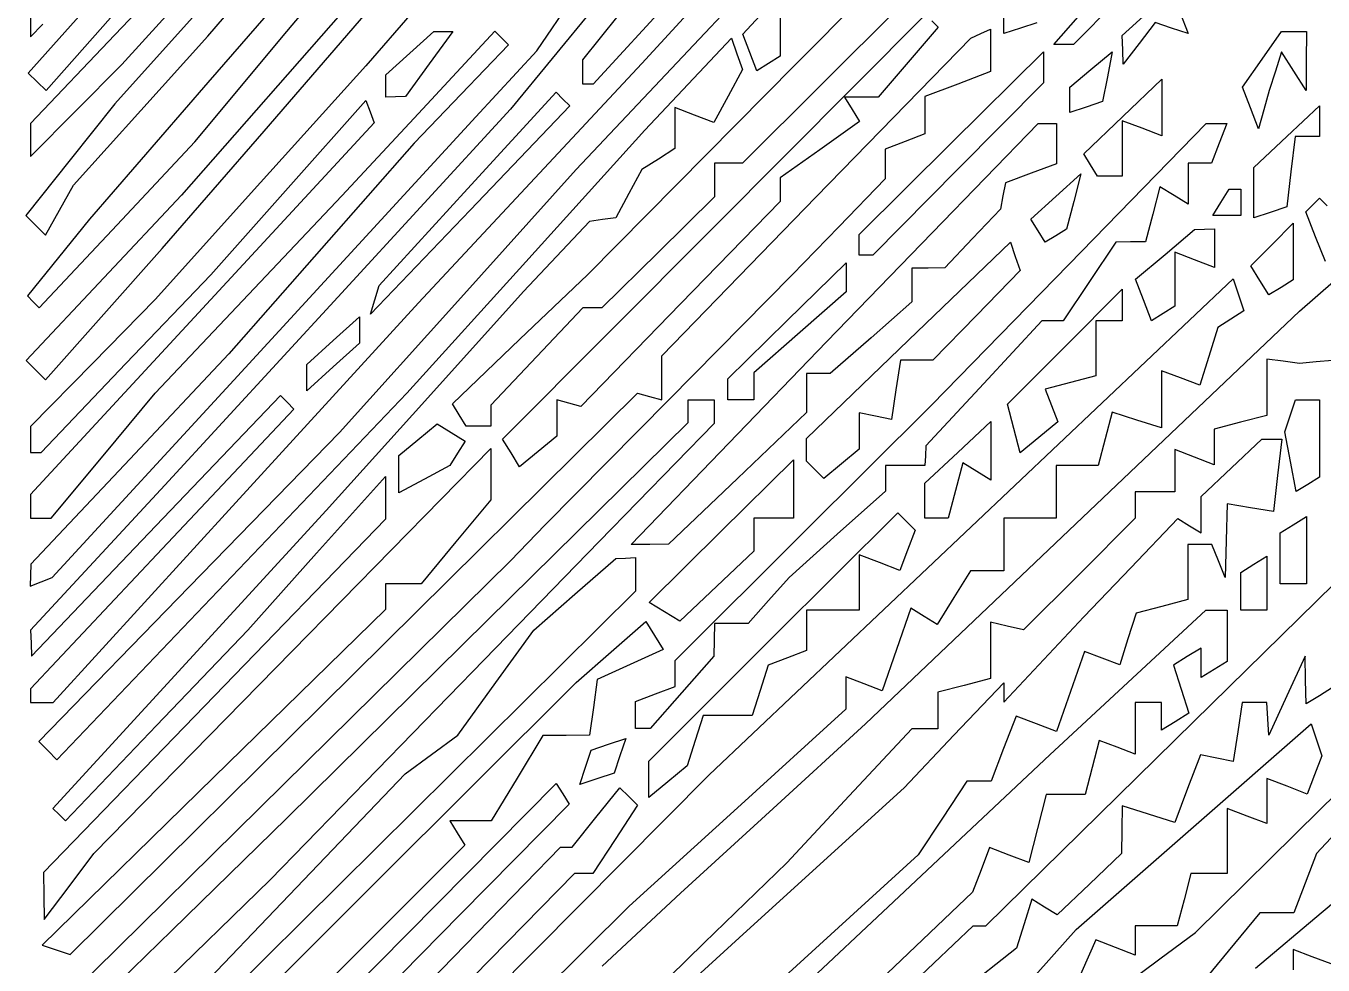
# Model space of a CAD drawing. Extents: x 137 to 489, y 18 to 824.
# Drawn here: x 316.3 to 395.2, y 524.2 to 581.3 of the extents above; entities that cross this region are included whole.
import ezdxf

# ---------------------------------------------------------------- set-up
doc = ezdxf.new("R2010")
doc.units = 0
doc.layers.add('Vrstva_1', color=7, linetype='CONTINUOUS')

msp = doc.modelspace()

# ---------------------------------------------------------------- linework, layer by layer
at = {"layer": 'Vrstva_1', "color": 7}
for p, q in [((363.090813, 579.009512), (375.757115, 591.806633)), ((359.872753, 580.843613), (368.655846, 590.328848)), ((353.744816, 579.055575), (362.848422, 589.033074)), ((327.344882, 580.73394), (333.659197, 588.072725)), ((332.1468, 581.000227), (337.746784, 587.693081)), ((363.344825, 587.055087), (356.544822, 579.832892)), ((330.910498, 586.889827), (321.676072, 576.611515)), ((326.834702, 586.211525), (321.691011, 580.816967)), ((322.117455, 579.011525), (328.731165, 586.289988)), ((334.546781, 586.202), (327.346781, 577.8987)), ((359.067061, 586.843027), (350.777027, 577.814284)), ((320.326554, 580.61154), (323.145921, 583.811515)), ((320.680148, 583.255981), (316.412957, 578.479235)), ((347.344328, 579.836293), (349.694646, 583.283959)), ((378.791348, 580.21401), (381.354265, 583.133014)), ((336.146797, 582.898334), (325.746794, 571.061648)), ((350.809994, 582.4455), (345.744312, 576.279238)), ((362.157307, 582.684063), (362.157307, 581.096208)), ((369.515395, 582.612432), (364.685499, 577.812413)), ((382.562306, 582.814003), (379.995477, 580.21401)), ((316.547461, 581.857424), (316.547461, 580.691534)), ((316.547461, 580.691534), (317.305843, 581.451531)), ((330.757342, 574.953049), (336.946791, 582.094457)), ((339.77092, 582.171248), (336.946791, 578.930879)), ((350.15709, 579.291559), (352.305893, 581.952923)), ((358.127263, 569.129893), (370.996469, 582.03972)), ((371.381017, 581.655172), (371.765594, 581.270596)), ((375.757115, 580.880548), (375.757115, 582.049273)), ((377.756872, 581.539235), (376.757093, 581.209877)), ((382.956973, 580.766114), (384.458117, 582.124646)), ((384.956957, 581.554514), (383.982406, 580.284309)), ((385.957502, 581.217474), (384.956957, 581.554514)), ((386.458668, 582.181792), (386.958047, 580.880407)), ((321.691011, 580.816967), (316.547348, 575.422438)), ((323.256416, 576.201002), (327.344882, 580.73394)), ((326.546787, 574.307374), (332.1468, 581.000227)), ((339.620088, 579.689969), (341.083077, 581.013947)), ((340.145376, 576.019556), (344.797654, 581.027496)), ((342.231789, 581.013947), (340.794454, 579.039077)), ((341.083077, 581.013947), (341.657433, 581.013947)), ((341.657433, 581.013947), (342.231789, 581.013947)), ((344.797654, 581.027496), (345.209272, 580.615906)), ((360.298743, 579.733452), (359.872753, 580.843613)), ((362.157307, 581.096208), (362.157307, 579.508353)), ((371.765594, 581.270596), (369.936, 579.14138)), ((373.745112, 580.611115), (374.345121, 580.877855)), ((374.345121, 580.877855), (374.945102, 581.144596)), ((374.945102, 581.144596), (374.945102, 579.85812)), ((376.757093, 581.209877), (375.757115, 580.880548)), ((382.982485, 579.890095), (382.956973, 580.766114)), ((386.958047, 580.880407), (385.957502, 581.217474)), ((391.462809, 579.322542), (392.647833, 581.014372)), ((392.647833, 581.014372), (393.402472, 581.014372)), ((393.402472, 581.014372), (394.157112, 581.014372)), ((394.157112, 581.014372), (394.145773, 579.214372)), ((317.507159, 577.411537), (320.326554, 580.61154)), ((345.620863, 580.204315), (342.755008, 577.207953)), ((345.209272, 580.615906), (345.620863, 580.204315)), ((356.550718, 577.810712), (359.192466, 580.610718)), ((359.192466, 580.610718), (359.52052, 579.655074)), ((364.345115, 570.945739), (373.745112, 580.611115)), ((374.945102, 579.85812), (374.945102, 578.571673)), ((379.393427, 580.21401), (378.791348, 580.21401)), ((379.995477, 580.21401), (379.393427, 580.21401)), ((383.007997, 579.014104), (382.982485, 579.890095)), ((383.982548, 580.284309), (383.007997, 579.014104)), ((383.982406, 580.284309), (383.982548, 580.284309)), ((338.157099, 578.365963), (339.620088, 579.689969)), ((343.648233, 575.824022), (347.344328, 579.836293)), ((346.944841, 571.782725), (353.744816, 579.055575)), ((356.544822, 579.832892), (349.744819, 572.610725)), ((350.15709, 578.552936), (350.15709, 579.291559)), ((359.52052, 579.655074), (359.848602, 578.69943)), ((360.724762, 578.623292), (360.298743, 579.733452)), ((361.440935, 579.065893), (360.724762, 578.623292)), ((362.157307, 579.508353), (361.440935, 579.065893)), ((369.936, 579.14138), (368.106406, 577.012164)), ((372.557112, 574.214397), (378.157096, 579.771493)), ((378.157096, 579.771493), (378.157096, 578.833566)), ((381.04937, 578.690898), (382.341657, 579.763386)), ((382.341657, 579.763386), (382.049376, 578.255156)), ((390.277814, 577.630684), (391.462809, 579.322542)), ((392.644998, 579.769537), (392.265354, 578.59194)), ((393.389717, 578.59194), (392.644998, 579.769537)), ((394.145773, 579.214372), (394.134435, 577.414372)), ((316.412957, 578.479235), (316.960044, 577.945386)), ((319.33525, 576.211518), (322.117455, 579.011525)), ((336.946791, 578.930879), (330.546784, 571.819603)), ((338.157099, 577.689956), (338.157099, 578.365963)), ((340.794454, 579.039077), (339.35709, 577.064237)), ((350.15709, 577.814312), (350.15709, 578.552936)), ((350.424539, 566.212419), (363.090813, 579.009512)), ((359.848602, 578.69943), (358.984517, 577.084873)), ((374.945102, 578.571673), (372.945118, 577.811251)), ((378.157096, 578.833566), (378.157096, 577.895638)), ((379.757112, 577.61841), (381.04937, 578.690898)), ((392.265354, 578.59194), (391.88571, 577.414372)), ((394.134435, 577.414372), (393.389717, 578.59194)), ((316.960044, 577.945386), (317.507159, 577.411537)), ((327.346781, 577.8987), (320.146781, 569.59537)), ((338.157099, 577.01395), (338.157099, 577.689956)), ((350.467058, 577.814312), (350.15709, 577.814312)), ((350.777027, 577.814284), (350.467058, 577.814312)), ((353.908998, 575.010734), (356.550718, 577.810712)), ((364.685499, 577.812413), (359.855603, 573.012422)), ((372.945118, 577.811251), (370.945106, 577.050857)), ((378.157096, 577.895638), (372.967824, 572.65503)), ((379.757112, 576.849711), (379.757112, 577.61841)), ((382.049376, 578.255156), (381.757096, 576.746898)), ((382.985546, 575.841597), (385.357096, 578.113679)), ((385.357096, 578.113679), (385.357096, 576.389137)), ((390.764268, 576.362974), (390.277814, 577.630684)), ((332.23422, 571.507792), (336.946791, 576.804016)), ((336.946791, 576.804016), (337.206444, 576.129002)), ((338.757109, 577.039462), (338.157099, 577.01395)), ((339.35709, 577.064237), (338.757109, 577.038725)), ((338.757109, 577.038725), (338.757109, 577.039462)), ((342.755008, 577.207953), (339.889153, 574.211591)), ((343.140605, 571.441207), (348.523824, 577.31275)), ((348.523824, 577.31275), (348.940148, 576.896426)), ((348.940148, 576.896426), (349.356444, 576.480101)), ((358.984517, 577.084873), (358.120432, 575.470315)), ((367.084687, 577.012164), (366.062939, 577.012164)), ((366.062939, 577.012164), (366.519543, 576.273342)), ((368.106406, 577.012164), (367.084687, 577.012164)), ((370.945106, 577.050857), (370.945106, 575.916659)), ((379.757112, 576.080983), (379.757112, 576.849711)), ((381.757096, 576.746898), (380.75709, 576.41394)), ((391.88571, 577.414372), (391.569137, 576.254832)), ((316.553017, 573.41154), (319.33525, 576.211518)), ((321.676072, 576.611515), (318.976838, 573.21184)), ((319.167978, 571.668092), (323.256416, 576.201002)), ((345.744312, 576.279238), (335.2392, 564.845496)), ((335.493099, 571.011588), (340.145376, 576.019556)), ((337.206444, 576.129002), (337.466098, 575.453988)), ((349.356444, 576.480101), (343.29668, 570.146312)), ((356.93263, 575.926098), (355.744828, 576.381909)), ((355.744828, 576.381909), (355.744828, 575.136054)), ((358.120432, 575.470315), (356.93263, 575.926098)), ((366.519543, 576.273342), (366.976176, 575.53452)), ((370.945106, 575.916659), (370.945106, 574.782432)), ((380.75709, 576.41394), (379.757112, 576.080983)), ((385.357096, 576.389137), (385.357096, 574.664567)), ((391.250721, 575.095263), (390.764268, 576.362974)), ((391.567294, 576.254832), (391.250721, 575.095263)), ((391.569137, 576.254832), (391.567294, 576.254832)), ((392.957093, 574.614394), (394.957106, 576.493311)), ((394.957106, 576.493311), (394.957106, 575.553852)), ((316.547348, 575.422438), (316.550183, 574.416989)), ((337.466098, 575.453988), (327.00651, 564.154948)), ((339.952139, 571.811752), (343.648233, 575.824022)), ((355.744828, 575.136054), (355.744828, 573.890227)), ((366.976176, 575.53452), (364.566756, 573.818851)), ((371.395191, 568.773181), (377.833039, 575.412177)), ((377.833039, 575.412177), (378.395206, 575.412177)), ((378.395206, 575.412177), (378.957345, 575.412177)), ((378.957345, 575.412177), (378.957345, 574.186391)), ((379.703735, 566.846416), (388.050151, 575.41229)), ((380.613997, 573.569515), (382.985546, 575.841597)), ((384.157106, 575.125055), (382.957115, 575.585544)), ((382.957115, 575.585544), (382.957115, 573.89995)), ((385.357096, 574.664567), (384.157106, 575.125055)), ((388.050151, 575.41229), (388.678649, 575.41229)), ((388.678649, 575.41229), (389.307146, 575.41229)), ((389.307146, 575.41229), (388.846658, 574.212271)), ((394.957106, 575.553852), (394.957106, 574.614394)), ((316.550183, 574.416989), (316.553017, 573.41154)), ((324.567865, 567.811585), (330.757342, 574.953049)), ((346.671383, 567.010712), (353.908998, 575.010734)), ((369.745115, 574.321944), (368.545124, 573.861484)), ((370.945106, 574.782432), (369.745115, 574.321944)), ((390.957109, 572.735506), (392.957093, 574.614394)), ((393.463361, 574.614394), (393.210227, 572.476107)), ((394.210233, 574.614394), (393.463361, 574.614394)), ((394.957106, 574.614394), (394.210233, 574.614394)), ((321.816784, 569.25612), (326.546787, 574.307374)), ((339.889153, 574.211591), (334.255323, 567.811585)), ((355.744828, 573.890227), (354.744822, 573.250476)), ((364.566756, 573.818851), (362.157364, 572.10321)), ((366.957099, 568.657329), (372.557112, 574.214397)), ((368.545124, 573.861484), (368.545124, 572.953887)), ((378.957345, 574.186391), (378.957345, 572.960605)), ((381.032759, 572.891922), (380.613997, 573.569515)), ((382.957115, 573.89995), (382.957115, 572.214356)), ((388.846658, 574.212271), (388.38617, 573.012281)), ((318.976838, 573.21184), (316.277603, 569.812136)), ((354.744822, 573.250476), (353.744816, 572.610725)), ((359.006343, 573.012422), (358.157112, 573.012422)), ((358.157112, 573.012422), (358.157112, 571.978996)), ((359.855603, 573.012422), (359.006343, 573.012422)), ((368.545124, 572.953887), (368.545124, 572.046318)), ((378.957345, 572.960605), (377.405093, 572.386391)), ((381.451521, 572.214356), (381.032759, 572.891922)), ((387.671754, 573.012281), (386.957367, 573.012281)), ((386.957367, 573.012281), (386.957367, 571.765065)), ((388.38617, 573.012281), (387.671754, 573.012281)), ((349.744819, 572.610725), (342.544819, 564.6164)), ((353.744816, 572.610725), (352.944822, 571.148955)), ((358.157112, 571.978996), (358.157112, 570.945569)), ((362.157364, 572.10321), (362.157364, 571.391033)), ((368.545124, 572.046318), (365.714249, 569.128788)), ((372.967824, 572.65503), (367.778551, 567.414394)), ((377.405093, 572.386391), (375.852813, 571.812177)), ((378.920324, 570.981144), (380.445817, 572.361701)), ((380.445817, 572.361701), (380.004888, 570.675597)), ((382.204318, 572.214356), (381.451521, 572.214356)), ((382.957115, 572.214356), (382.204318, 572.214356)), ((390.957109, 571.208284), (390.957109, 572.735506)), ((393.210227, 572.476107), (392.957093, 570.337792)), ((318.31645, 570.146482), (319.167978, 571.668092)), ((330.546784, 571.819603), (324.146778, 564.708328)), ((327.52165, 566.211597), (332.23422, 571.507792)), ((328.913858, 559.811741), (339.952139, 571.811752)), ((337.757386, 565.569663), (343.140605, 571.441207)), ((340.144838, 564.509903), (346.944841, 571.782725)), ((362.157364, 571.391033), (362.157364, 570.678829)), ((375.852813, 571.812177), (375.696624, 571.012155)), ((385.249663, 571.573273), (384.810208, 569.892781)), ((386.103515, 571.045547), (385.249663, 571.573273)), ((386.957367, 571.765065), (386.957367, 570.517849)), ((388.957096, 570.614397), (389.451515, 571.414419)), ((389.451515, 571.414419), (389.804315, 571.414419)), ((389.804315, 571.414419), (390.157087, 571.414419)), ((390.157087, 571.414419), (390.157087, 570.614397)), ((390.957109, 569.681062), (390.957109, 571.208284)), ((325.746794, 571.061648), (321.016791, 566.033298)), ((329.811647, 565.011607), (335.493099, 571.011588)), ((352.944822, 571.148955), (352.144828, 569.687156)), ((358.157112, 570.945569), (354.726822, 567.579002)), ((354.945118, 561.280334), (364.345115, 570.945739)), ((362.157364, 570.678829), (356.096098, 564.4455)), ((375.696624, 571.012155), (375.540435, 570.212161)), ((377.394832, 569.600586), (378.920324, 570.981144)), ((380.004888, 570.675597), (379.563959, 568.989493)), ((386.957367, 570.517849), (386.103515, 571.045547)), ((388.462677, 569.814403), (388.957096, 570.614397)), ((390.157087, 570.614397), (390.157087, 569.814403)), ((394.119439, 570.043414), (394.538258, 570.462233)), ((394.538258, 570.462233), (394.957106, 570.881081)), ((394.957106, 570.881081), (395.427827, 570.410359)), ((316.277603, 569.812136), (316.871263, 569.218504)), ((317.464894, 568.624844), (318.31645, 570.146482)), ((320.146781, 569.59537), (318.255732, 567.261181)), ((343.29668, 570.146312), (337.236945, 563.812495)), ((352.144828, 569.687156), (351.344835, 569.57207)), ((375.540435, 570.212161), (373.848945, 568.425994)), ((377.831254, 568.894448), (377.394832, 569.600586)), ((384.810208, 569.892781), (384.370753, 568.21229)), ((389.309896, 569.814403), (388.462677, 569.814403)), ((390.157087, 569.814403), (389.309896, 569.814403)), ((391.957087, 570.009427), (390.957109, 569.681062)), ((392.957093, 570.337792), (391.957087, 570.009427)), ((394.71463, 568.52892), (394.119439, 570.043414)), ((316.871263, 569.218504), (317.464894, 568.624844)), ((317.086781, 564.204866), (321.816784, 569.25612)), ((345.258057, 556.220069), (358.127263, 569.129893)), ((350.544841, 569.456983), (348.544828, 567.330205)), ((351.344835, 569.57207), (350.544841, 569.456983)), ((365.714249, 569.128788), (362.883402, 566.211257)), ((378.267647, 568.188337), (377.831254, 568.894448)), ((379.563959, 568.989493), (378.915817, 568.588901)), ((385.555493, 567.456148), (387.357364, 568.959248)), ((387.357364, 568.959248), (387.957345, 568.984759)), ((387.957345, 568.984759), (388.557354, 569.010271)), ((388.557354, 569.010271), (388.557354, 567.835367)), ((392.062706, 568.06058), (393.357345, 569.355248)), ((393.357345, 569.355248), (393.357345, 567.631046)), ((364.95737, 562.134214), (371.395191, 568.773181)), ((366.957099, 568.035862), (366.957099, 568.657329)), ((366.957099, 567.414394), (366.957099, 568.035862)), ((369.957345, 562.229147), (376.157367, 568.194262)), ((373.848945, 568.425994), (372.157483, 566.639799)), ((376.157367, 568.194262), (376.447124, 567.333975)), ((378.915817, 568.588901), (378.267647, 568.188337)), ((382.557345, 568.207471), (380.957357, 565.812082)), ((383.464063, 568.209881), (382.557345, 568.207471)), ((384.370753, 568.21229), (383.464063, 568.209881)), ((390.768038, 566.76594), (392.062706, 568.06058)), ((395.30982, 567.014397), (394.71463, 568.52892)), ((318.255732, 567.261181), (316.364655, 564.926992)), ((321.012567, 563.82304), (324.567865, 567.811585)), ((334.255323, 567.811585), (328.621493, 561.411607)), ((348.544828, 567.330205), (346.544816, 565.203399)), ((354.726822, 567.579002), (351.296532, 564.212435)), ((367.367839, 567.414394), (366.957099, 567.414394)), ((367.778551, 567.414394), (367.367839, 567.414394)), ((376.447124, 567.333975), (376.736882, 566.47366)), ((383.75365, 565.953021), (385.555493, 567.456148)), ((387.357364, 567.120952), (386.157345, 567.58144)), ((386.157345, 567.58144), (386.157345, 565.943071)), ((388.557354, 567.835367), (388.557354, 566.660492)), ((393.357345, 567.631046), (393.357345, 565.906816)), ((339.433767, 559.010727), (346.671383, 567.010712)), ((362.557361, 563.412413), (366.157361, 566.945572)), ((366.157361, 566.945572), (366.157361, 566.061871)), ((371.157477, 566.625626), (370.157471, 566.611452)), ((370.157471, 566.611452), (370.157471, 565.589591)), ((372.157483, 566.639799), (371.157477, 566.625626)), ((371.357348, 558.280545), (379.703735, 566.846416)), ((376.736882, 566.47366), (374.090202, 563.742961)), ((388.557354, 566.660492), (387.357364, 567.120952)), ((391.317959, 565.876117), (390.768038, 566.76594)), ((393.745181, 564.000432), (397.050491, 566.913427)), ((321.016791, 566.033298), (316.286787, 561.004948)), ((322.359137, 560.811597), (327.52165, 566.211597)), ((346.318243, 562.291679), (350.424539, 566.212419)), ((362.883402, 566.211257), (355.370258, 558.611269)), ((366.157361, 566.061871), (366.157361, 565.17817)), ((373.759313, 550.890567), (389.692432, 565.969689)), ((380.957357, 565.812082), (379.35737, 563.416693)), ((384.239339, 564.687352), (383.75365, 565.953021)), ((386.157345, 565.943071), (386.157345, 564.304703)), ((389.692432, 565.969689), (390.016318, 564.998)), ((391.867909, 564.986293), (391.317959, 565.876117)), ((393.357345, 565.906816), (392.612627, 565.446555)), ((316.364655, 564.926992), (316.725732, 564.565915)), ((324.130195, 559.011606), (329.811647, 565.011607)), ((337.497165, 564.691093), (337.757386, 565.569663)), ((346.544816, 565.203399), (340.544835, 558.537454)), ((366.157361, 565.17817), (363.357354, 562.719739)), ((370.157471, 565.589591), (370.157471, 564.567758)), ((379.468148, 561.834337), (382.95737, 565.330873)), ((382.95737, 565.330873), (382.95737, 564.3716)), ((390.016318, 564.998), (390.340205, 564.02634)), ((392.612627, 565.446555), (391.867909, 564.986293)), ((327.00651, 564.154948), (316.546894, 552.855969)), ((316.725732, 564.565915), (317.086781, 564.204866)), ((324.146778, 564.708328), (320.346794, 560.849411)), ((335.2392, 564.845496), (324.73406, 553.411757)), ((329.037335, 552.360274), (340.144838, 564.509903)), ((342.544819, 564.6164), (335.344819, 556.622079)), ((337.236945, 563.812495), (337.497165, 564.691093)), ((350.153603, 564.212435), (347.355354, 561.245752)), ((356.096098, 564.4455), (350.034832, 558.212173)), ((350.725068, 564.212435), (350.153603, 564.212435)), ((351.296532, 564.212435), (350.725068, 564.212435)), ((370.157471, 564.567758), (367.6752, 562.389616)), ((382.95737, 564.3716), (382.95737, 563.4123)), ((384.724998, 563.421682), (384.239339, 564.687352)), ((386.157345, 564.304703), (385.441172, 563.862073)), ((317.457241, 559.834503), (321.012567, 563.82304)), ((334.957351, 562.212422), (336.557367, 563.660416)), ((336.557367, 563.660416), (336.557367, 562.860394)), ((358.957361, 559.879291), (362.557361, 563.412413)), ((374.090202, 563.742961), (371.443493, 561.012262)), ((378.065055, 563.411874), (374.53388, 559.611899)), ((378.711213, 563.414284), (378.065055, 563.411874)), ((379.35737, 563.416693), (378.711213, 563.414284)), ((380.5452, 551.452932), (393.745181, 564.000432)), ((382.157348, 563.4123), (381.357354, 563.4123)), ((381.357354, 563.4123), (381.357354, 561.737421)), ((382.95737, 563.4123), (382.157348, 563.4123)), ((385.441172, 563.864312), (384.724998, 563.421682)), ((385.441172, 563.862073), (385.441172, 563.864312)), ((389.550529, 563.518854), (388.760854, 563.011396)), ((390.340205, 564.02634), (389.550529, 563.518854)), ((336.557367, 562.860394), (336.557367, 562.0604)), ((363.357354, 562.719739), (360.557348, 560.261316)), ((388.760854, 563.011396), (388.212066, 561.252214)), ((333.357364, 560.764429), (334.957351, 562.212422)), ((336.557367, 562.0604), (334.957351, 560.612435)), ((342.211946, 558.370913), (346.318243, 562.291679)), ((359.022161, 555.9732), (364.95737, 562.134214)), ((363.757351, 556.264035), (369.957345, 562.229147)), ((367.6752, 562.389616), (365.192929, 560.211454)), ((375.978926, 558.337833), (379.468148, 561.834337)), ((381.357354, 561.737421), (381.357354, 560.062522)), ((316.286787, 561.004948), (316.872, 560.419716)), ((328.621493, 561.411607), (322.597077, 555.011603)), ((347.355354, 561.245752), (344.557106, 558.279071)), ((354.945118, 559.945735), (354.945118, 561.280334)), ((369.468624, 561.012262), (369.193946, 559.21227)), ((370.456072, 561.012262), (369.468624, 561.012262)), ((371.443493, 561.012262), (370.456072, 561.012262)), ((388.212066, 561.252214), (387.663279, 559.493042)), ((392.745203, 560.951855), (391.745197, 561.081682)), ((391.745197, 561.081682), (391.745197, 559.371747)), ((393.745181, 560.822029), (392.745203, 560.951855)), ((394.747569, 560.916706), (393.745181, 560.822029)), ((395.749956, 561.011383), (394.747569, 560.916706)), ((320.346794, 560.849411), (316.546781, 556.990498)), ((316.872, 560.419716), (317.457241, 559.834503)), ((317.196595, 555.4116), (322.359137, 560.811597)), ((333.357364, 559.964443), (333.357364, 560.764429)), ((334.957351, 560.612435), (333.357364, 559.16445)), ((360.557348, 560.261316), (360.557348, 559.436859)), ((364.475197, 560.211454), (363.757465, 560.211454)), ((363.757465, 560.211454), (363.757465, 559.020563)), ((365.192929, 560.211454), (364.475197, 560.211454)), ((386.504249, 559.937798), (385.345191, 560.382582)), ((385.345191, 560.382582), (385.345191, 558.643073)), ((317.875578, 547.811773), (328.913858, 559.811741)), ((333.357364, 559.16445), (333.357364, 559.964443)), ((354.945118, 558.611127), (354.945118, 559.945735)), ((358.957361, 559.245861), (358.957361, 559.879291)), ((360.557348, 559.436859), (360.557348, 558.612431)), ((374.53388, 559.611899), (371.002677, 555.81188)), ((379.812728, 559.658585), (378.268072, 559.254648)), ((381.357354, 560.062522), (379.812728, 559.658585)), ((387.663279, 559.493042), (386.504249, 559.937798)), ((391.745197, 559.371747), (391.745197, 557.66177)), ((320.96914, 555.211587), (324.130195, 559.011606)), ((324.185698, 550.942157), (331.750346, 558.87251)), ((328.797893, 547.868835), (339.433767, 559.010727)), ((331.750346, 558.87251), (332.162646, 558.46021)), ((336.211994, 541.941789), (353.46291, 559.011095)), ((355.370258, 558.611269), (347.857115, 551.011294)), ((349.296094, 558.412016), (348.557357, 558.612142)), ((348.557357, 558.612142), (348.557357, 557.510083)), ((353.46291, 559.011095), (354.204, 558.811253)), ((354.204, 558.811253), (354.945118, 558.611127)), ((356.545106, 557.924939), (356.545106, 558.611269)), ((356.545106, 558.611269), (357.345099, 558.611269)), ((357.345099, 558.611269), (358.145121, 558.611269)), ((358.145121, 558.611269), (358.145121, 557.887351)), ((358.957361, 558.612431), (358.957361, 559.245861)), ((359.757354, 558.612431), (358.957361, 558.612431)), ((360.557348, 558.612431), (359.757354, 558.612431)), ((363.757465, 559.020563), (363.757465, 557.829638)), ((369.193946, 559.21227), (368.919269, 557.412265)), ((378.268072, 559.254648), (378.649134, 558.261666)), ((385.345191, 558.643073), (385.345191, 556.903559)), ((393.167424, 557.642466), (393.490687, 558.612289)), ((393.490687, 558.612289), (394.224009, 558.612289)), ((394.224009, 558.612289), (394.957361, 558.612289)), ((394.957361, 558.612289), (394.957361, 556.259499)), ((332.574945, 558.047906), (324.559701, 549.545698)), ((332.162646, 558.46021), (332.574945, 558.047906)), ((340.544835, 558.537454), (334.544825, 551.871496)), ((342.631729, 557.691676), (342.211946, 558.370913)), ((344.557106, 558.279071), (344.557106, 557.645754)), ((350.034832, 558.212173), (349.296094, 558.412016)), ((356.545106, 557.238614), (356.545106, 557.924939)), ((358.145121, 557.887351), (358.145121, 557.163468)), ((363.757465, 557.829638), (359.557483, 553.828819)), ((363.557367, 550.523877), (371.357348, 558.280545)), ((367.938255, 557.612107), (366.957241, 557.812233)), ((366.957241, 557.812233), (366.957241, 556.71018)), ((376.365855, 556.858205), (375.978926, 558.337833)), ((378.649134, 558.261666), (379.030167, 557.268661)), ((382.343528, 557.856255), (381.919266, 556.233817)), ((383.844359, 557.379921), (382.343528, 557.856255)), ((316.546781, 556.990498), (316.546781, 556.201049)), ((340.122331, 556.183191), (341.287257, 557.150032)), ((341.287257, 557.150032), (342.135354, 556.625877)), ((343.051512, 557.012438), (342.631729, 557.691676)), ((343.804564, 557.012438), (343.051512, 557.012438)), ((344.557106, 557.012438), (343.804564, 557.012438)), ((344.345102, 545.203871), (356.545106, 557.238614)), ((344.557106, 557.645754), (344.557106, 557.012438)), ((348.557357, 557.510083), (348.557357, 556.408057)), ((358.145121, 557.163468), (351.145106, 549.985039)), ((368.919269, 557.412265), (367.938255, 557.612107)), ((372.957364, 555.412252), (374.957348, 557.291169)), ((374.957348, 557.291169), (374.957348, 555.504491)), ((379.030167, 557.268661), (377.89149, 556.323619)), ((385.345191, 556.903559), (383.844359, 557.379921)), ((390.145181, 557.243348), (388.545194, 556.824954)), ((391.745197, 557.66177), (390.145181, 557.243348)), ((392.844161, 556.672677), (393.167424, 557.642466)), ((316.546781, 556.201049), (316.546781, 555.4116)), ((335.344819, 556.622079), (326.199373, 547.228573)), ((338.957348, 555.216378), (340.122331, 556.183191)), ((342.135354, 556.625877), (342.983452, 556.101723)), ((345.778923, 555.377272), (345.258057, 556.220069)), ((348.557357, 556.408057), (347.428573, 555.471269)), ((363.757351, 555.571474), (363.757351, 556.264035)), ((366.957241, 556.71018), (366.957241, 555.608126)), ((376.752784, 555.378605), (376.365855, 556.858205)), ((377.89149, 556.323619), (376.752784, 555.378605)), ((381.919266, 556.233817), (381.494976, 554.61138)), ((388.545194, 556.824954), (388.545194, 555.743367)), ((389.596762, 554.472283), (391.448324, 556.211735)), ((391.448324, 556.211735), (392.049893, 556.211735)), ((392.049893, 556.211735), (392.651461, 556.211735)), ((392.651461, 556.211735), (392.398328, 554.011767)), ((393.192227, 554.851814), (392.844161, 556.672677)), ((394.957361, 556.259499), (394.957361, 553.906743)), ((316.546781, 555.4116), (316.871688, 555.4116)), ((316.871688, 555.4116), (317.196595, 555.4116)), ((332.478057, 543.331446), (344.545115, 555.651808)), ((342.983452, 556.101723), (342.525855, 555.361313)), ((344.545115, 555.651808), (344.545115, 554.085666)), ((347.428573, 555.471269), (346.299817, 554.534476)), ((353.086951, 549.812211), (359.022161, 555.9732)), ((363.757351, 554.878913), (363.757351, 555.571474)), ((366.957241, 555.608126), (365.883761, 554.71714)), ((370.957351, 553.533392), (372.957364, 555.412252)), ((371.002677, 555.81188), (370.98, 555.211871)), ((374.957348, 555.504491), (374.957348, 553.717871)), ((387.345203, 555.122239), (386.145184, 555.582728)), ((386.145184, 555.582728), (386.145184, 554.297159)), ((388.545194, 555.743367), (388.545194, 554.66178)), ((322.597077, 555.011603), (316.572661, 548.611625)), ((317.808085, 551.411632), (320.96914, 555.211587)), ((338.957348, 554.086205), (338.957348, 555.216378)), ((342.068258, 554.620876), (340.512803, 553.788454)), ((342.525855, 555.361313), (342.068258, 554.620876)), ((346.299817, 554.534476), (345.778923, 555.377272)), ((358.569751, 550.624535), (362.957357, 554.957632)), ((362.957357, 554.957632), (362.957357, 553.184986)), ((364.283745, 554.35252), (363.757351, 554.878913)), ((365.883761, 554.71714), (364.810139, 553.826154)), ((369.757332, 554.612287), (368.557342, 554.612287)), ((368.557342, 554.612287), (368.557342, 553.83171)), ((370.957323, 554.612287), (369.757332, 554.612287)), ((370.98, 555.211871), (370.957323, 554.612287)), ((373.249672, 554.773238), (372.810217, 553.092775)), ((374.103496, 554.24554), (373.249672, 554.773238)), ((380.220094, 554.61138), (378.945184, 554.61138)), ((378.945184, 554.61138), (378.945184, 553.01142)), ((381.494976, 554.61138), (380.220094, 554.61138)), ((388.545194, 554.66178), (387.345203, 555.122239)), ((393.540321, 553.030951), (393.192227, 554.851814)), ((333.955559, 549.275499), (338.144825, 553.939965)), ((338.144825, 553.939965), (338.144825, 552.644532)), ((338.957348, 552.956003), (338.957348, 554.086205)), ((344.545115, 554.085666), (344.545115, 552.519496)), ((359.557483, 553.828819), (355.357474, 549.827943)), ((364.810139, 553.826154), (364.283745, 554.35252)), ((368.557342, 553.83171), (368.557342, 553.051106)), ((374.957348, 553.717871), (374.103496, 554.24554)), ((386.145184, 554.297159), (386.145184, 553.011591)), ((387.7452, 552.73286), (389.596762, 554.472283)), ((392.398328, 554.011767), (392.145194, 551.811742)), ((394.957361, 553.906743), (394.248841, 553.468847)), ((324.73406, 553.411757), (320.64412, 549.011764)), ((340.512803, 553.788454), (338.957348, 552.956003)), ((362.957357, 553.184986), (362.957357, 551.412312)), ((368.557342, 553.051106), (365.622463, 550.431723)), ((370.957351, 552.472838), (370.957351, 553.533392)), ((372.810217, 553.092775), (372.370762, 551.412283)), ((394.248841, 553.468847), (393.540321, 553.030951)), ((316.546894, 552.855969), (316.546894, 552.133786)), ((317.929861, 540.210614), (329.037335, 552.360274)), ((338.144825, 552.644532), (338.144825, 551.349099)), ((344.545115, 552.519496), (342.42908, 549.965254)), ((370.957351, 551.412283), (370.957351, 552.472838)), ((378.945184, 553.01142), (378.945184, 551.411405)), ((384.945194, 553.011591), (383.745203, 553.011591)), ((383.745203, 553.011591), (383.745203, 552.211597)), ((386.145184, 553.011591), (384.945194, 553.011591)), ((387.7452, 551.62508), (387.7452, 552.73286)), ((389.345187, 552.281726), (389.281975, 550.046665)), ((390.745191, 552.046734), (389.345187, 552.281726)), ((316.546894, 552.133786), (316.546894, 551.411632)), ((334.544825, 551.871496), (326.234013, 542.818743)), ((361.731855, 544.186913), (369.306369, 551.729934)), ((367.345191, 538.90543), (380.5452, 551.452932)), ((369.306369, 551.729934), (369.830693, 551.205609)), ((383.745203, 552.211597), (383.745203, 551.411575)), ((387.309855, 539.040189), (399.955124, 551.468494)), ((387.7452, 550.517329), (387.7452, 551.62508)), ((392.145194, 551.811742), (390.745191, 552.046734)), ((393.357345, 551.012202), (394.157367, 551.50662)), ((394.157367, 551.50662), (394.157367, 549.459411)), ((316.546894, 551.411632), (317.17749, 551.411632)), ((316.621049, 543.011783), (324.185698, 550.942157)), ((317.17749, 551.411632), (317.808085, 551.411632)), ((338.144825, 551.349099), (327.744822, 540.611036)), ((347.857115, 551.011294), (346.801124, 549.917915)), ((357.826195, 535.811414), (373.759313, 550.890567)), ((361.757367, 551.412312), (360.557348, 551.412312)), ((360.557348, 551.412312), (360.557348, 550.409726)), ((362.957357, 551.412312), (361.757367, 551.412312)), ((369.830693, 551.205609), (370.355017, 550.681285)), ((370.355017, 550.681285), (369.886479, 549.460261)), ((371.664057, 551.412283), (370.957351, 551.412283)), ((372.370762, 551.412283), (371.664057, 551.412283)), ((377.345197, 551.411405), (375.745209, 551.411405)), ((375.745209, 551.411405), (375.745209, 549.811417)), ((378.945184, 551.411405), (377.345197, 551.411405)), ((383.745203, 551.411575), (380.349609, 548.016009)), ((383.473757, 548.401238), (386.331959, 551.39074)), ((386.331959, 551.39074), (387.03858, 550.954035)), ((387.03858, 550.954035), (387.7452, 550.517329)), ((392.557351, 550.517783), (393.357345, 551.012202)), ((342.42908, 549.965254), (340.313046, 547.411039)), ((351.145106, 549.985039), (344.145118, 542.806611)), ((346.801124, 549.917915), (345.745106, 548.824535)), ((354.182117, 546.291439), (358.569751, 550.624535)), ((355.757357, 542.767181), (363.557367, 550.523877)), ((360.557348, 550.409726), (360.557348, 549.407112)), ((365.622463, 550.431723), (362.687613, 547.812312)), ((389.281975, 550.046665), (389.218762, 547.811575)), ((392.557351, 548.964992), (392.557351, 550.517783)), ((324.559701, 549.545698), (316.544825, 541.042328)), ((329.766293, 544.611033), (333.955559, 549.275499)), ((354.22217, 549.820715), (353.086951, 549.812211)), ((354.222283, 549.819439), (354.22217, 549.820715)), ((355.357474, 549.827943), (354.222283, 549.819439)), ((360.557348, 549.407112), (358.298589, 547.275203)), ((368.187647, 548.711376), (366.957354, 549.183458)), ((366.957354, 549.183458), (366.957354, 547.497865)), ((369.886479, 549.460261), (369.417912, 548.239266)), ((375.745209, 549.811417), (375.745209, 548.211402)), ((387.678416, 549.811587), (386.945065, 549.811587)), ((386.945065, 549.811587), (386.945065, 548.13668)), ((388.411739, 549.811587), (387.678416, 549.811587)), ((388.81525, 548.811581), (388.411739, 549.811587)), ((390.957364, 548.612306), (391.757357, 549.106724)), ((391.757357, 549.106724), (391.757357, 547.45954)), ((394.157367, 549.459411), (394.157367, 547.412202)), ((320.64412, 549.011764), (316.554151, 544.61177)), ((316.572661, 548.611625), (316.558488, 547.944973)), ((345.745106, 548.824535), (331.945115, 535.221666)), ((349.653713, 546.78977), (352.145112, 548.968252)), ((352.145112, 548.968252), (352.745121, 548.990929)), ((352.745121, 548.990929), (353.345102, 549.013606)), ((353.345102, 549.013606), (353.345102, 547.989534)), ((369.417912, 548.239266), (368.187647, 548.711376)), ((380.615584, 545.411764), (383.473757, 548.401238)), ((389.218762, 547.811575), (388.81525, 548.811581)), ((390.157342, 548.117887), (390.957364, 548.612306)), ((392.557351, 547.412202), (392.557351, 548.964992)), ((316.558488, 547.944973), (316.544315, 547.278293)), ((316.544315, 547.278293), (317.209946, 547.545033)), ((317.209946, 547.545033), (317.875578, 547.811773)), ((318.161991, 536.72692), (328.797893, 547.868835)), ((353.345102, 547.989534), (353.345102, 546.965433)), ((362.687613, 547.812312), (361.444677, 546.412309)), ((373.73006, 548.211402), (372.711458, 546.580375)), ((374.737635, 548.211402), (373.73006, 548.211402)), ((375.745209, 548.211402), (374.737635, 548.211402)), ((380.349609, 548.016009), (376.954016, 544.620416)), ((386.945065, 548.13668), (386.945065, 546.461802)), ((390.157342, 546.965093), (390.157342, 548.117887)), ((326.199373, 547.228573), (317.053899, 537.835011)), ((353.345102, 546.965433), (335.345102, 529.137468)), ((339.229077, 547.411039), (338.145109, 547.411039)), ((338.145109, 547.411039), (338.145109, 546.640157)), ((340.313046, 547.411039), (339.229077, 547.411039)), ((347.162315, 544.611288), (349.653713, 546.78977)), ((358.298589, 547.275203), (356.03983, 545.143294)), ((366.957354, 547.497865), (366.957354, 545.812271)), ((390.157342, 545.812299), (390.157342, 546.965093)), ((391.757357, 547.45954), (391.757357, 545.812299)), ((393.357345, 547.412202), (392.557351, 547.412202)), ((394.157367, 547.412202), (393.357345, 547.412202)), ((338.145109, 546.640157), (338.145109, 545.869276)), ((355.110973, 545.717367), (354.182117, 546.291439)), ((361.444677, 546.412309), (360.201742, 545.012306)), ((370.103811, 545.931411), (369.229153, 543.422409)), ((370.898334, 545.440365), (370.103811, 545.931411)), ((372.711458, 546.580375), (371.692857, 544.94932)), ((385.371581, 546.050324), (383.798069, 545.638847)), ((386.945065, 546.461802), (385.371581, 546.050324)), ((338.145109, 545.869276), (327.707688, 535.652646)), ((332.145099, 533.169071), (344.345102, 545.203871)), ((351.860712, 543.278693), (353.976321, 545.13394)), ((353.976321, 545.13394), (354.505833, 544.277197)), ((356.03983, 545.143294), (355.110973, 545.717367)), ((365.357367, 545.812271), (363.757351, 545.812271)), ((363.757351, 545.812271), (363.757351, 544.587194)), ((366.957354, 545.812271), (365.357367, 545.812271)), ((371.692857, 544.94932), (370.898334, 545.440365)), ((378.180369, 542.819027), (380.615584, 545.411764)), ((383.289477, 541.412192), (388.03388, 545.811732)), ((383.798069, 545.638847), (383.299285, 544.067348)), ((388.03388, 545.811732), (388.689477, 545.811732)), ((388.689477, 545.811732), (389.345074, 545.811732)), ((389.345074, 545.811732), (389.345074, 544.25897)), ((390.957364, 545.812299), (390.157342, 545.812299)), ((391.757357, 545.812299), (390.957364, 545.812299)), ((316.554151, 544.61177), (316.5876, 543.811776)), ((324.221272, 538.811972), (329.766293, 544.611033)), ((344.854148, 541.411285), (347.162315, 544.611288)), ((358.157339, 545.012306), (358.131827, 544.012299)), ((359.17954, 545.012306), (358.157339, 545.012306)), ((360.201742, 545.012306), (359.17954, 545.012306)), ((363.757351, 544.587194), (363.757351, 543.36206)), ((375.949616, 544.851156), (374.945187, 545.081896)), ((374.945187, 545.081896), (374.945187, 543.371924)), ((376.954016, 544.620416), (375.949616, 544.851156)), ((316.5876, 543.811776), (316.621049, 543.011783)), ((354.15737, 536.643893), (361.731855, 544.186913)), ((354.505833, 544.277197), (355.035345, 543.420425)), ((358.131827, 544.012299), (358.106315, 543.012321)), ((383.299285, 544.067348), (382.800529, 542.495877)), ((389.345074, 544.25897), (389.345074, 542.70618)), ((326.234013, 542.818743), (317.923172, 533.766019)), ((320.410942, 531.011027), (332.478057, 543.331446)), ((344.145118, 542.806611), (337.641449, 536.108967)), ((349.745102, 541.423446), (351.860712, 543.278693)), ((355.035345, 543.420425), (353.031506, 542.507414)), ((355.757357, 541.975323), (355.757357, 542.767181)), ((358.106315, 543.012321), (356.169969, 540.812324)), ((362.587805, 542.913279), (361.418258, 542.464469)), ((363.757351, 543.36206), (362.587805, 542.913279)), ((369.229153, 543.422409), (368.354494, 540.913408)), ((374.945187, 543.371924), (374.945187, 541.661953)), ((375.745209, 540.226318), (378.180369, 542.819027)), ((380.667685, 543.314324), (379.816781, 540.873383)), ((381.734107, 542.905087), (380.667685, 543.314324)), ((382.800529, 542.495877), (381.734107, 542.905087)), ((386.912551, 542.991628), (386.080016, 542.477083)), ((387.745087, 543.506173), (386.912551, 542.991628)), ((387.745087, 542.611757), (387.745087, 543.506173)), ((394.073093, 543.011868), (392.974157, 540.611858)), ((394.109093, 541.564639), (394.073093, 543.011868)), ((353.031506, 542.507414), (351.027666, 541.594403)), ((361.418258, 542.464469), (360.933902, 540.938381)), ((386.080016, 542.477083), (386.545068, 541.011742)), ((387.745087, 541.717313), (387.745087, 542.611757)), ((388.54508, 542.211732), (387.745087, 541.717313)), ((389.345074, 542.70618), (388.54508, 542.211732)), ((318.961077, 524.87246), (336.211994, 541.941789)), ((337.395855, 529.110964), (349.745102, 541.423446)), ((342.545953, 538.211282), (344.854148, 541.411285)), ((351.027666, 541.594403), (350.786438, 539.904019)), ((355.757357, 541.183493), (355.757357, 541.975323)), ((367.249861, 541.337301), (366.1452, 541.761194)), ((366.1452, 541.761194), (366.1452, 540.777146)), ((368.354494, 540.913408), (367.249861, 541.337301)), ((373.3452, 541.243559), (371.745184, 540.825137)), ((372.721748, 538.207398), (375.745209, 541.403065)), ((374.945187, 541.661953), (373.3452, 541.243559)), ((375.745209, 541.403065), (375.745209, 540.814706)), ((378.545074, 537.012624), (383.289477, 541.412192)), ((394.145093, 540.117439), (394.109093, 541.564639)), ((316.544825, 541.042328), (316.544825, 540.626457)), ((316.544825, 540.626457), (316.544825, 540.210614)), ((327.744822, 540.611036), (317.344819, 529.872973)), ((353.357348, 540.262517), (354.557367, 540.723005)), ((356.169969, 540.812324), (354.233622, 538.612299)), ((354.557367, 540.723005), (355.757357, 541.183493)), ((360.933902, 540.938381), (360.449546, 539.412293)), ((366.1452, 540.777146), (366.1452, 539.793071)), ((371.745184, 540.825137), (371.745184, 539.718463)), ((375.745209, 540.814706), (375.745209, 540.226318)), ((379.816781, 540.873383), (378.965849, 538.432441)), ((386.545068, 541.011742), (387.010148, 539.5464)), ((392.974157, 540.611858), (391.875222, 538.211849)), ((394.945087, 540.611858), (394.145093, 540.117439)), ((395.74508, 541.106277), (394.945087, 540.611858)), ((394.976041, 533.669301), (402.54463, 541.126857)), ((316.544825, 540.210614), (317.237357, 540.210614)), ((317.237357, 540.210614), (317.929861, 540.210614)), ((350.786438, 539.904019), (350.545209, 538.213606)), ((353.357348, 539.437408), (353.357348, 540.262517)), ((366.1452, 539.793071), (359.551191, 533.802246)), ((371.745184, 539.718463), (371.745184, 538.611761)), ((384.545083, 540.211748), (383.74509, 540.211748)), ((383.74509, 540.211748), (383.74509, 538.636847)), ((385.345077, 540.211748), (384.545083, 540.211748)), ((385.345077, 539.364529), (385.345077, 540.211748)), ((390.256668, 540.211861), (389.981991, 538.411861)), ((391.001046, 540.211861), (390.256668, 540.211861)), ((391.745395, 540.211861), (391.001046, 540.211861)), ((391.810309, 539.211855), (391.745395, 540.211861)), ((353.357348, 538.612299), (353.357348, 539.437408)), ((357.465175, 539.412293), (356.98028, 537.884532)), ((358.957361, 539.412293), (357.465175, 539.412293)), ((360.449546, 539.412293), (358.957361, 539.412293)), ((361.71462, 533.758422), (367.345191, 538.90543)), ((374.664586, 526.611855), (387.309855, 539.040189)), ((376.493839, 539.381027), (375.739257, 537.396293)), ((377.729858, 538.906734), (376.493839, 539.381027)), ((378.965849, 538.432441), (377.729858, 538.906734)), ((385.345077, 538.51731), (385.345077, 539.364529)), ((386.177613, 539.031855), (385.345077, 538.51731)), ((387.010148, 539.5464), (386.177613, 539.031855)), ((387.295398, 532.650756), (394.446161, 538.907131)), ((391.875222, 538.211849), (391.810309, 539.211855)), ((394.446161, 538.907131), (394.770841, 537.933033)), ((318.67628, 533.012939), (324.221272, 538.811972)), ((340.94554, 537.042104), (342.545953, 538.211282)), ((347.721562, 538.196598), (346.145131, 535.604372)), ((349.133386, 538.205102), (347.721562, 538.196598)), ((350.545209, 538.213606), (349.133386, 538.205102)), ((353.795726, 538.612299), (353.357348, 538.612299)), ((354.233622, 538.612299), (353.795726, 538.612299)), ((370.164954, 538.611761), (366.355077, 534.535172)), ((369.698315, 535.011761), (372.721748, 538.207398)), ((370.955083, 538.611761), (370.164954, 538.611761)), ((371.745184, 538.611761), (370.955083, 538.611761)), ((383.74509, 538.636847), (383.74509, 537.061975)), ((389.981991, 538.411861), (389.707313, 536.611861)), ((317.053899, 537.835011), (317.607959, 537.28098)), ((317.607959, 537.28098), (318.161991, 536.72692)), ((350.307354, 536.262293), (350.657348, 537.312274)), ((350.657348, 537.312274), (351.707357, 537.662296)), ((351.707357, 537.662296), (352.757367, 538.01229)), ((352.757367, 538.01229), (352.407345, 536.96228)), ((356.98028, 537.884532), (356.495386, 536.356772)), ((375.739257, 537.396293), (374.984674, 535.411587)), ((381.555354, 537.902249), (381.125112, 536.256992)), ((382.650208, 537.482098), (381.555354, 537.902249)), ((383.74509, 537.061975), (382.650208, 537.482098)), ((394.770841, 537.933033), (395.09555, 536.958964)), ((339.345099, 535.872926), (340.94554, 537.042104)), ((352.407345, 536.96228), (352.057351, 535.912271)), ((354.15737, 535.530132), (354.15737, 536.643893)), ((369.382224, 528.412195), (378.545074, 537.012624)), ((387.710164, 537.023452), (386.927121, 534.963883)), ((388.708753, 536.817657), (387.710164, 537.023452)), ((389.707313, 536.611861), (388.708753, 536.817657)), ((395.09555, 536.958964), (394.650369, 535.798828)), ((337.641449, 536.108967), (331.13778, 529.411294)), ((332.290205, 528.493493), (339.345099, 535.872926)), ((338.018457, 515.845304), (357.826195, 535.811414)), ((349.957361, 535.212283), (350.307354, 536.262293)), ((352.057351, 535.912271), (351.00737, 535.562277)), ((356.495386, 536.356772), (355.326378, 535.386586)), ((381.125112, 536.256992), (380.694869, 534.611735)), ((394.650369, 535.798828), (394.205187, 534.638721)), ((327.707688, 535.652646), (317.270268, 525.435987)), ((331.945115, 535.221666), (318.145124, 521.618769)), ((333.94028, 520.535083), (348.535361, 535.274561)), ((346.145131, 535.604372), (344.568728, 533.012145)), ((348.535361, 535.274561), (348.921439, 534.649861)), ((351.00737, 535.562277), (349.957361, 535.212283)), ((350.948098, 533.21142), (352.407458, 535.01142)), ((352.407458, 535.01142), (352.940258, 534.480832)), ((354.15737, 534.416372), (354.15737, 535.530132)), ((355.326378, 535.386586), (354.15737, 534.416372)), ((360.121748, 526.307584), (369.698315, 535.011761)), ((373.502183, 535.411587), (372.023632, 533.175676)), ((374.243443, 535.411587), (373.502183, 535.411587)), ((374.984674, 535.411587), (374.243443, 535.411587)), ((386.927121, 534.963883), (386.144079, 532.904315)), ((392.974894, 535.110832), (391.74463, 535.582942)), ((391.74463, 535.582942), (391.74463, 534.211739)), ((394.205187, 534.638721), (392.974894, 535.110832)), ((348.921439, 534.649861), (349.307518, 534.025162)), ((352.940258, 534.480832), (353.47303, 533.950243)), ((366.355077, 534.535172), (362.5452, 530.458554)), ((378.318529, 534.611735), (377.798315, 532.539014)), ((379.506699, 534.611735), (378.318529, 534.611735)), ((380.694869, 534.611735), (379.506699, 534.611735)), ((391.74463, 534.211739), (391.74463, 532.840564)), ((317.923172, 533.766019), (318.299726, 533.389465)), ((318.299726, 533.389465), (318.67628, 533.012939)), ((349.307518, 534.025162), (342.692532, 527.318277)), ((353.47303, 533.950243), (352.117106, 531.880809)), ((359.551191, 533.802246), (352.957153, 527.81142)), ((356.08405, 528.611414), (361.71462, 533.758422)), ((382.945323, 533.919572), (382.93115, 532.465654)), ((384.544687, 533.411943), (382.945323, 533.919572)), ((386.144079, 532.904315), (384.544687, 533.411943)), ((387.40748, 526.211745), (394.976041, 533.669301)), ((390.544611, 533.301052), (389.34462, 533.76154)), ((389.34462, 533.76154), (389.34462, 531.786643)), ((391.74463, 532.840564), (390.544611, 533.301052)), ((325.145112, 526.339559), (332.145099, 533.169071)), ((343.309748, 533.012145), (342.050769, 533.012145)), ((342.050769, 533.012145), (342.507487, 532.273124)), ((344.568728, 533.012145), (343.309748, 533.012145)), ((349.488737, 531.41142), (350.948098, 533.21142)), ((372.023632, 533.175676), (370.54508, 530.939764)), ((377.798315, 532.539014), (377.278101, 530.466265)), ((380.144608, 526.394381), (387.295398, 532.650756)), ((396.796677, 533.18914), (394.767128, 531.011735)), ((342.507487, 532.273124), (342.964233, 531.534132)), ((352.117106, 531.880809), (350.761181, 529.811405)), ((382.93115, 532.465654), (382.916976, 531.011735)), ((389.34462, 531.786643), (389.34462, 529.811745)), ((318.903392, 529.011043), (320.410942, 531.011027)), ((342.964233, 531.534132), (330.107726, 518.673146)), ((339.666378, 522.035802), (348.787587, 531.41142)), ((348.787587, 531.41142), (349.138148, 531.41142)), ((349.138148, 531.41142), (349.488737, 531.41142)), ((370.54508, 530.939764), (364.545071, 525.475531)), ((374.884526, 531.384775), (374.364907, 530.030665)), ((376.081285, 530.925534), (374.884526, 531.384775)), ((382.916976, 531.011735), (380.954041, 529.150167)), ((394.767128, 531.011735), (394.075616, 529.211735)), ((362.5452, 530.458554), (357.53434, 525.584041)), ((377.278101, 530.466265), (376.081285, 530.925534)), ((395.059124, 527.421005), (399.050362, 530.786466)), ((317.344819, 529.872973), (317.370331, 528.442016)), ((331.13778, 529.411294), (324.222236, 522.697153)), ((349.644076, 529.811405), (337.694655, 517.622088)), ((350.202643, 529.811405), (349.644076, 529.811405)), ((350.761181, 529.811405), (350.202643, 529.811405)), ((374.364907, 530.030665), (373.845288, 528.676554)), ((387.131216, 529.811745), (386.712822, 528.211757)), ((388.237918, 529.811745), (387.131216, 529.811745)), ((389.34462, 529.811745), (388.237918, 529.811745)), ((335.345102, 529.137468), (317.345102, 511.309502)), ((317.395843, 527.01103), (318.903392, 529.011043)), ((325.046608, 516.79851), (337.395855, 529.110964)), ((351.314617, 524.171537), (356.08405, 528.611414)), ((373.845288, 528.676554), (365.406094, 520.644132)), ((380.954041, 529.150167), (378.991134, 527.28857)), ((394.075616, 529.211735), (393.384132, 527.411735)), ((317.370331, 528.442016), (317.395843, 527.01103)), ((325.235282, 521.114032), (332.290205, 528.493493)), ((352.957153, 527.81142), (344.471102, 519.41143)), ((360.219373, 519.811739), (369.382224, 528.412195)), ((377.459802, 528.234973), (376.986898, 526.744942)), ((378.225468, 527.761786), (377.459802, 528.234973)), ((386.712822, 528.211757), (386.2944, 526.611742)), ((342.692532, 527.318277), (336.077518, 520.61142)), ((378.991134, 527.28857), (378.225468, 527.761786)), ((391.326945, 527.411735), (389.406274, 525.086532)), ((391.067915, 524.055543), (395.059124, 527.421005)), ((392.355524, 527.411735), (391.326945, 527.411735)), ((393.384132, 527.411735), (392.355524, 527.411735)), ((318.145124, 519.510019), (325.145112, 526.339559)), ((350.545209, 517.603408), (360.121748, 526.307584)), ((370.290472, 523.211868), (373.881798, 526.611855)), ((373.881798, 526.611855), (374.273206, 526.611855)), ((374.273206, 526.611855), (374.664586, 526.611855)), ((376.986898, 526.744942), (376.513965, 525.25491)), ((378.816378, 524.903046), (380.144608, 526.394381)), ((385.019518, 526.611742), (383.744608, 526.611742)), ((383.744608, 526.611742), (383.744608, 525.726142)), ((386.2944, 526.611742), (385.019518, 526.611742)), ((385.249748, 524.611757), (387.40748, 526.211745)), ((317.270268, 525.435987), (318.115672, 525.154224)), ((357.53434, 525.584041), (352.523509, 520.709499)), ((364.545071, 525.475531), (358.545061, 520.011298)), ((381.345052, 525.761376), (380.024391, 522.786557)), ((382.544816, 525.300973), (381.345052, 525.761376)), ((383.744608, 525.726142), (383.744608, 524.84057)), ((318.115672, 525.154224), (318.961077, 524.87246)), ((376.513965, 525.25491), (373.129285, 522.580167)), ((377.488148, 523.411739), (378.816378, 524.903046)), ((383.744608, 524.84057), (382.544816, 525.300973)), ((389.406274, 525.086532), (387.485632, 522.761301)), ((394.507729, 524.742661), (393.357572, 525.184044)), ((393.357572, 525.184044), (393.357572, 523.945672)), ((395.657887, 524.301335), (394.507729, 524.742661)), ((383.092044, 523.011742), (385.249748, 524.611757))]:
    msp.add_line(p, q, dxfattribs=at)

doc.saveas('drawing.dxf')
